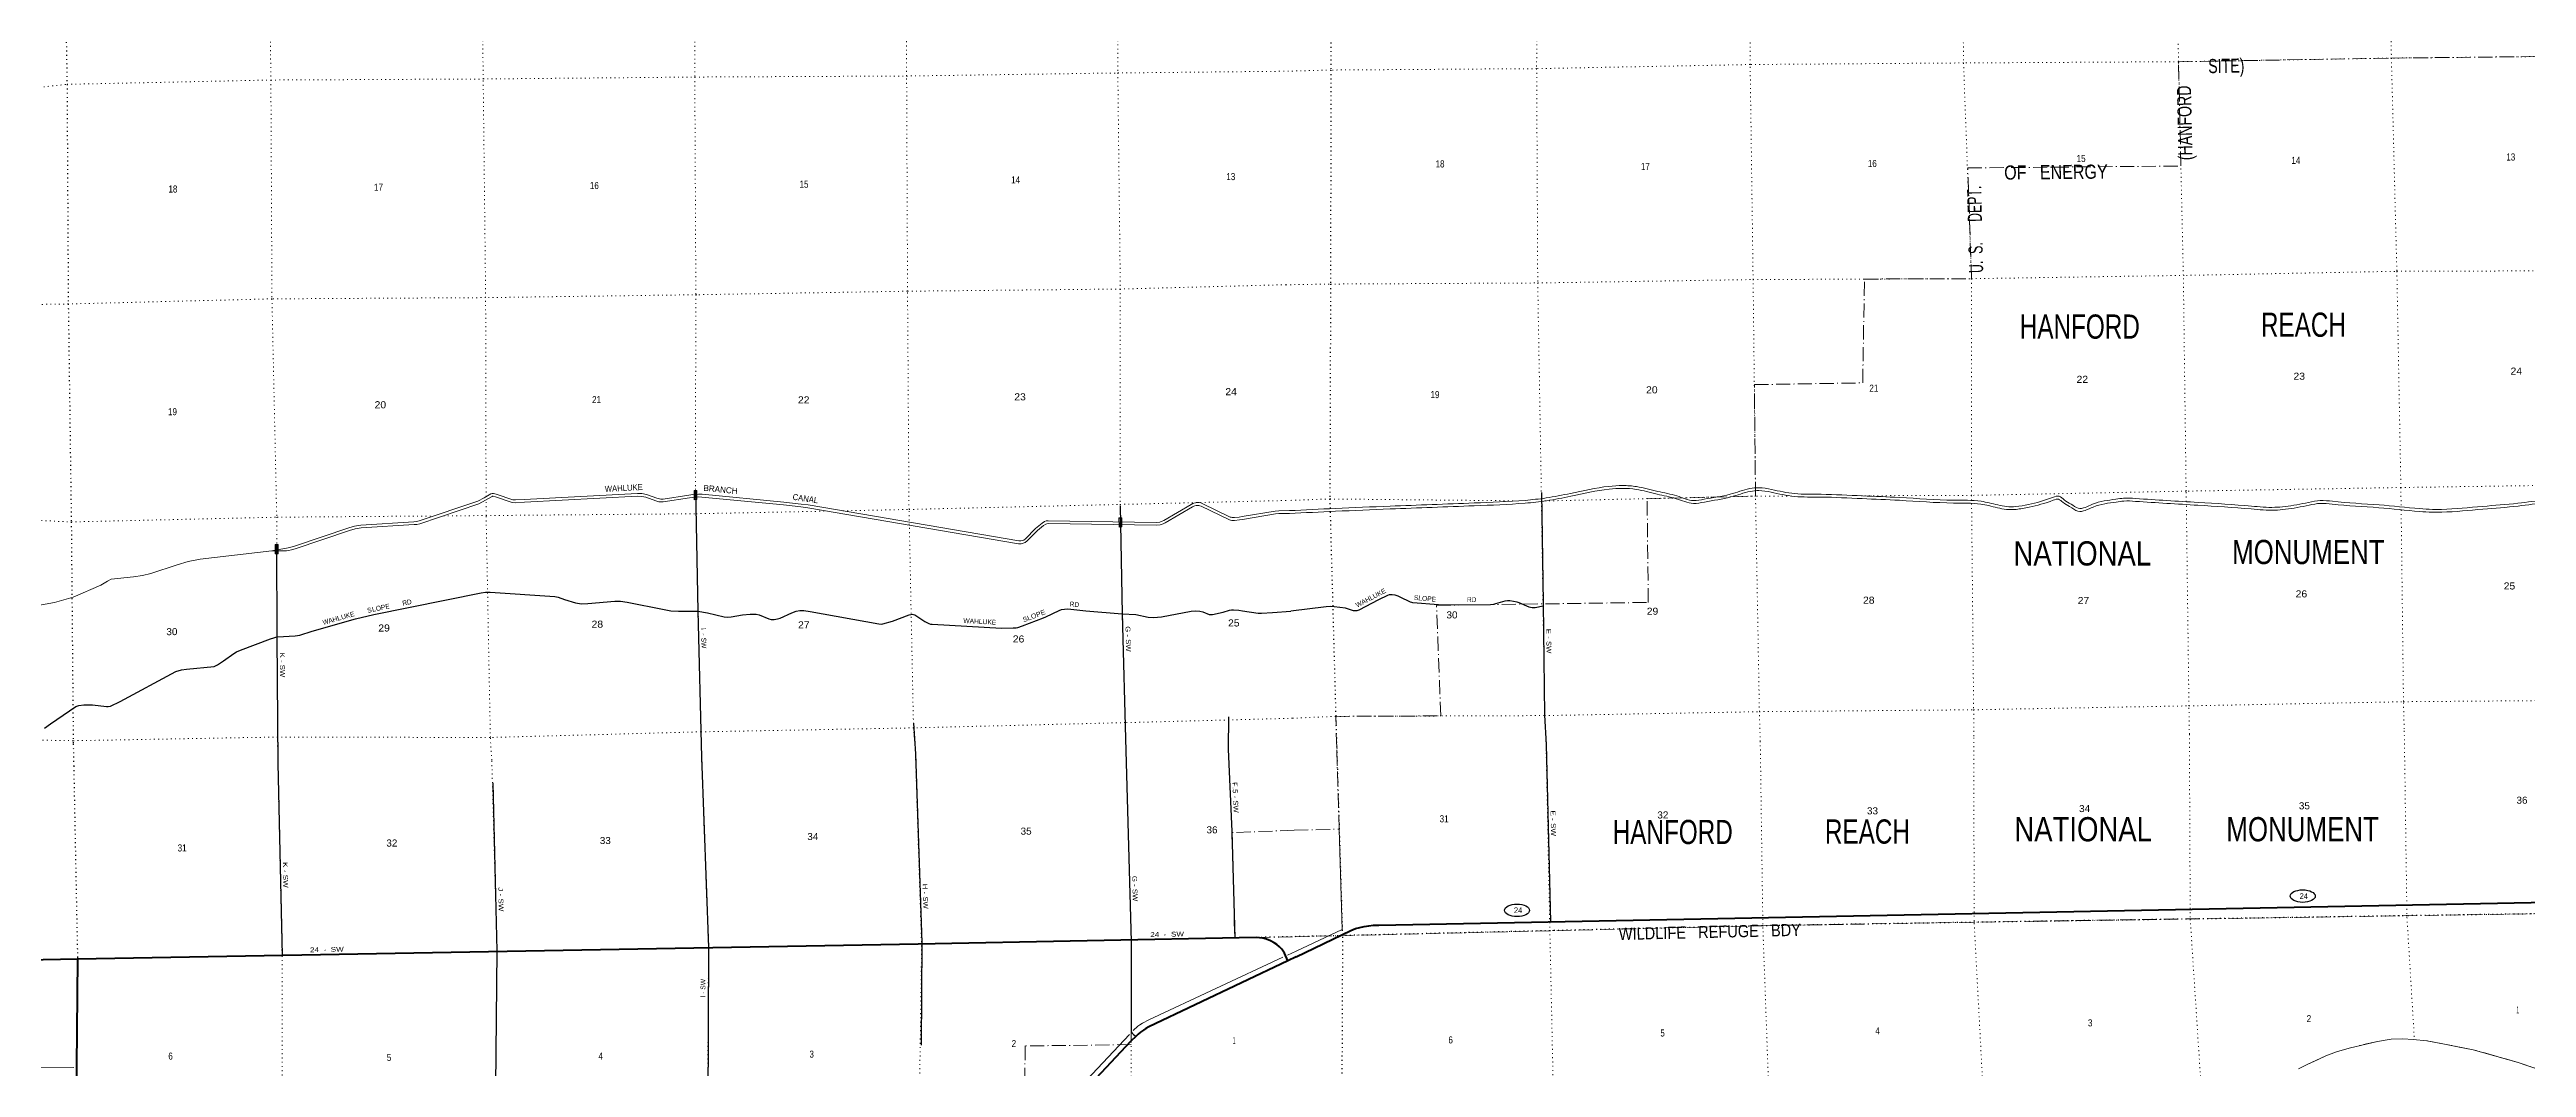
# Model space of a CAD drawing. Header units: feet. Extents: x 250644 to 505285, y -364975 to -177792.
# Drawn here: x 315203 to 376579, y -280156 to -254935 of the extents above; entities that cross this region are included whole.
import ezdxf
from ezdxf.enums import TextEntityAlignment as Align

# ---------------------------------------------------------------- set-up
doc = ezdxf.new("R2010")
doc.units = ezdxf.units.FT
doc.header["$LTSCALE"] = 70
doc.linetypes.add('DOT_DASHED', pattern=[7.7, 5, -1.2, 0.3, -1.2])
doc.linetypes.add('DOTTED', pattern=[1.5, 0.3, -1.2])
for name, color, linetype, lineweight in [('17', 7, 'Continuous', 25), ('23', 7, 'Continuous', 70), ('26', 7, 'Continuous', 40), ('29', 7, 'Continuous', 25), ('31', 7, 'Continuous', 13), ('39', 7, 'Continuous', 13), ('44', 7, 'DOT_DASHED', 13), ('6', 7, 'DOTTED', 25), ('7', 7, 'DOTTED', 13)]:
    doc.layers.add(name, color=color, linetype=linetype, lineweight=lineweight)
for name, color, linetype in [('27', 7, 'Continuous'), ('30', 7, 'Continuous'), ('41', 7, 'Continuous')]:
    doc.layers.add(name, color=color, linetype=linetype)

msp = doc.modelspace()

# ---------------------------------------------------------------- linework, layer by layer
at = {"layer": '17'}
for centre in [(351567.12, -276263.86), (371036.96, -275910.39)]:
    msp.add_ellipse(centre, major_axis=(309.24, -1), ratio=0.500121, dxfattribs=at)
at = {"layer": '23'}
msp.add_line((346092.27, -277411.67), (345885.01, -277510.32), dxfattribs=at)
for points in [[(346092.27, -277411.67), (347447.05, -276765.18), (347559.77, -276716.33), (347671.05, -276684.24), (347775.1, -276663.07), (347895.52, -276643.45), (348002.52, -276634.02), (348144.36, -276626.47), (377538.32, -276056.25)], [(345885.01, -277510.32), (342444.7, -279147.72), (342364.57, -279191.87), (342308.75, -279229.7), (342238.53, -279281.96), (342181.81, -279327.9), (342144.89, -279363.03), (342129.05, -279378.78)], [(342129.05, -279378.78), (341992.16, -279514.94), (336633.82, -285224.91)]]:
    msp.add_lwpolyline(points, dxfattribs=at)
at = {"layer": '26'}
msp.add_line((315896.84, -277474), (314626.35, -277496.7), dxfattribs=at)
for points in [[(345885.01, -277510.32), (345801.25, -277325.38), (345773.12, -277277.53), (345736.55, -277225.46), (345680.29, -277163.53), (345616.63, -277110.41), (345549.49, -277065.02), (345459.56, -277017.97), (345362.42, -276980.58), (345267.09, -276954.58), (345185.2, -276942.58), (345101.96, -276938.73), (336729.48, -277101.74), (315896.84, -277474)], [(315896.84, -277474), (315800.2, -288079.31), (315790.53, -293369.44)]]:
    msp.add_lwpolyline(points, dxfattribs=at)
at = {"layer": '29'}
for p, q in [((336610.95, -271625.8), (336659.15, -272389.25)), ((344418.69, -271470.62), (344408.18, -272273.83)), ((352285.75, -272153.82), (352394.39, -276544.02)), ((320859.73, -272616.41), (320964.9, -277383.44))]:
    msp.add_line(p, q, dxfattribs=at)
for points in [[(331206.59, -265852.94), (331267.81, -268852.86), (331357.74, -272466.67)], [(341729.08, -266240.48), (341785.97, -268925.79), (341876.14, -272311.84)], [(352168.64, -265914), (352210.64, -268648.96), (352248.73, -271426.94), (352285.75, -272153.82)], [(320830.43, -267203.07), (320838.73, -269487.5), (320859.73, -272616.41)], [(320854.79, -269485.53), (321290.6, -269462.43), (321406.31, -269441.35), (321714.26, -269345.12), (322788.46, -269036.85), (323242.25, -268931.63), (325896.85, -268394.34), (326003.1, -268378.07), (326123.78, -268378.81), (327720.59, -268488.48), (327802.52, -268504.84), (327959.66, -268561.13), (328236.9, -268643.89), (328381.64, -268665.24), (328538.19, -268664.59), (329208.93, -268599.92), (329348.57, -268603.15), (329514.24, -268626.63), (330434.28, -268810.98), (330599.9, -268838.58), (330787.8, -268849.82), (331267.81, -268852.92)], [(331267.81, -268852.92), (331508.86, -268891.46), (331915.85, -268989.91), (332011.08, -269002.76), (332091.65, -268995.08), (332370.53, -268943.43), (332562.19, -268922.65), (332711.94, -268926.13), (332784.53, -268943.34), (333027.38, -269043.04), (333084.43, -269057.17), (333161.99, -269057.17), (333244.73, -269041.65), (333310.54, -269021.62), (333593.6, -268887.97), (333704.92, -268850.21), (333796.4, -268836.31), (333891.07, -268834.69), (334051.49, -268860.91), (335752.54, -269168.42), (335809.42, -269169.72), (335855.35, -269165.41), (336090.27, -269097.78), (336507.86, -268940.38), (336546.25, -268929.12), (336579.87, -268922.66), (336608.3, -268931.71), (336642.43, -268944.68), (336891.64, -269105.54), (336988.35, -269154.19), (337034.89, -269169.72), (337072.46, -269174.06), (338793.77, -269269.97), (339085.1, -269262.86), (339152.35, -269260.26), (339198.85, -269252.51), (339313.9, -269217), (339835.89, -269019.75), (339894.35, -268993.79), (340221.32, -268834.22), (340279.54, -268812.71), (340351.93, -268797.19), (340416.6, -268794.59), (340506.49, -268800.78), (340878.08, -268839.66), (341785.76, -268916.08)], [(341785.76, -268916.08), (342117.37, -268930.52), (342428.74, -268997.32), (342559.83, -269009.33), (342758.11, -268992.02), (343490.56, -268848.93), (343609.53, -268843.58), (343705.15, -268847.64), (343784.29, -268868.01), (343940.41, -268931.72), (343976.62, -268935.6), (344021.35, -268930.64), (344282.39, -268875.1), (344444.57, -268826.95), (344488.52, -268819.19), (344543.42, -268819.56), (344669.49, -268829.53), (344765.15, -268842.47), (345150.37, -268901.97), (345236.41, -268901.22), (345507.53, -268885.78), (345962.76, -268852.56)], [(352210.79, -268727.84), (352013.31, -268764.3), (351939.61, -268767.24), (351900, -268762.34), (351870.69, -268754.52), (351616.42, -268645.3), (351567.86, -268629.41), (351390.07, -268598.13), (351328.57, -268597.1), (351263.08, -268603.99), (351035.48, -268670.46), (350982.73, -268682.19), (350906.53, -268690.01), (349720.61, -268703.69), (349619.97, -268696.88), (348984.74, -268641.43), (348961.58, -268635.26), (348930.32, -268623.53), (348671.28, -268501.29), (348621.63, -268482.77), (348544.45, -268453.46), (348475.1, -268443.69), (348424.3, -268443.69), (348394.99, -268447.6), (348360.81, -268459.31), (348136.41, -268566.84), (347642.85, -268824.43), (347600.81, -268840.52), (347571.5, -268846.39), (347542.2, -268846.39), (347512.64, -268840.27), (347316.88, -268776.76), (347033.24, -268740.54), (346956.08, -268738.87), (346834.63, -268747.29), (345962.76, -268852.56)], [(315082.48, -271746.43), (315227.34, -271643.51), (315853.54, -271216.04), (315925.31, -271185.03), (316049.41, -271169.51), (316269.24, -271172.85), (316612.72, -271211.67), (316659.56, -271210.9), (316711.27, -271200.55), (316954.03, -271092.18), (318331.07, -270347.73), (318469.32, -270308.02), (318596.12, -270290.19), (319282.93, -270219.54), (319369.03, -270183.84), (319515.77, -270083.78), (319768.65, -269901.98), (319834.41, -269860.46), (319933.26, -269818.18), (320680.11, -269537.25), (320759.97, -269508.62), (320838.73, -269487.5)], [(331357.74, -272466.67), (331528.48, -277175.87), (331496.06, -285112.48)], [(336659.15, -272389.25), (336815.1, -277060.59), (336800.45, -279602.01)], [(341876.14, -272311.84), (342003.95, -277034.1), (342006.53, -279270.6), (342027.22, -279306.82), (342063.41, -279337.87), (342099.66, -279360.96), (342129.05, -279378.78)], [(344408.18, -272273.83), (344496.27, -274308.62), (344571.91, -276947.1)], [(326190.15, -273100.89), (326288.32, -277262.91), (326234.54, -282302.2)]]:
    msp.add_lwpolyline(points, dxfattribs=at)
at = {"layer": '31'}
for p, q in [((331173.35, -265861.34), (331241.51, -265860.54)), ((331175.98, -266088.58), (331173.35, -265861.34)), ((331208.74, -265974.56), (331208.39, -265974.56)), ((341702.31, -266538.77), (341770.48, -266537.74)), ((341705.71, -266766), (341702.31, -266538.77)), ((341738.1, -266651.87), (341737.75, -266651.88)), ((320796.19, -267201.61), (320864.37, -267201.35)), ((320797.07, -267428.87), (320796.19, -267201.61)), ((320830.72, -267315.12), (320830.36, -267315.12))]:
    msp.add_line(p, q, dxfattribs=at)
for points in [[(331241.51, -265860.54), (331244.15, -266087.78), (331175.98, -266088.58)], [(341770.48, -266537.74), (341773.88, -266764.97), (341705.71, -266766)], [(320864.37, -267201.35), (320865.23, -267428.61), (320797.07, -267428.87)]]:
    msp.add_lwpolyline(points, dxfattribs=at)
for points in [[(331183.88, -266080.49), (331181.43, -265869.24), (331233.6, -265868.62), (331236.06, -266079.87)], [(341713.58, -266757.88), (341710.42, -266546.64), (341762.6, -266545.85), (341765.76, -266757.09)], [(320805.03, -267420.84), (320804.21, -267209.57), (320856.4, -267209.37), (320857.2, -267420.64)]]:
    msp.add_lwpolyline(points, close=True, dxfattribs=at)
at = {"layer": '39'}
for p, q in [((345879.49, -277372.45), (346089.67, -277274.29)), ((336534.17, -285100.15), (341965.93, -279338.41)), ((314662.86, -280151.57), (315808.32, -280155.8))]:
    msp.add_line(p, q, dxfattribs=at)
for points in [[(345926.34, -266359.61), (345662.26, -266364.32), (345576.54, -266371.46), (344753.86, -266508.47), (344681.74, -266520.49), (344563.37, -266532.29), (344508.61, -266532.29), (344482.72, -266523.97), (344460.98, -266520.38), (343765.69, -266182.07), (343730.67, -266169.9), (343691.28, -266158.85), (343629.89, -266159.62), (343601.39, -266163.01), (343561.51, -266174.34), (343532.34, -266184.46), (343490.1, -266204.21), (342818.6, -266603.18), (342775.43, -266622.09), (342711.45, -266643.68), (342621.21, -266650.88), (339951.52, -266611.33), (339902.92, -266613.9), (339857.68, -266630.58), (339795.92, -266668.24), (339635.95, -266799.47), (339384.23, -267054.72), (339343.36, -267088), (339310.02, -267102.3), (339274.3, -267109.45), (339222.55, -267109.73), (334003.69, -266219.6), (333826.32, -266196.81), (333398.82, -266146.1), (331373.29, -265952.79), (331280.89, -265951.58), (331140.4, -265961.11), (331047.92, -265972.53), (330404.57, -266072.1), (330354.63, -266075.47), (330318.92, -266070.7), (330251.24, -266050.7), (329993.73, -265956.88), (329883.17, -265937.29), (329774.01, -265934.63), (326967.72, -266082.1), (326750.82, -266095.93), (326679.37, -266088.58), (326272.92, -265949.78), (326200.77, -265933.72), (326167.43, -265933.72), (326138.09, -265946.12), (325969.32, -266043.39), (325816.32, -266126.34), (324363.12, -266615.35), (324297.07, -266630.58), (324230.84, -266635.72), (322919.6, -266719.92), (322761.14, -266745.74), (322617.2, -266784.38), (321269.79, -267237.42), (321179.01, -267263.11), (321114.72, -267277.41), (320714.99, -267351.83)], [(345925.71, -266429.53), (345665.79, -266434.27), (345585.21, -266440.98), (344765.36, -266577.52), (344690.98, -266589.92), (344566.85, -266602.29), (344497.64, -266602.29), (344466.22, -266592.19), (344439.52, -266587.78), (343738.79, -266246.83), (343709.71, -266236.72), (343682.08, -266228.97), (343634.48, -266229.57), (343615.18, -266231.86), (343582.56, -266241.13), (343558.71, -266249.41), (343522.88, -266266.16), (342850.64, -266665.57), (342800.71, -266687.44), (342725.64, -266712.77), (342623.48, -266720.92), (339952.85, -266681.36), (339917.2, -266683.24), (339888.3, -266693.9), (339836.54, -266725.46), (339683.2, -266851.25), (339431.39, -267106.59), (339379.96, -267148.47), (339330.91, -267169.51), (339281.42, -267179.41), (339216.81, -267179.76), (333993.34, -266288.85), (333817.74, -266266.28), (333391.37, -266215.71), (331369.5, -266022.75), (331282.8, -266021.61), (331147.06, -266030.82), (331057.56, -266041.87), (330412.29, -266141.74), (330352.33, -266145.78), (330304.28, -266139.37), (330229.32, -266117.21), (329975.5, -266024.74), (329876.17, -266007.14), (329775, -266004.67), (326971.78, -266151.98), (326749.46, -266166.16), (326664.28, -266157.4), (326253.95, -266017.27), (326193.07, -266003.72), (326181.61, -266003.72), (326169.31, -266008.92), (326003.48, -266104.49), (325844.37, -266190.76), (324382.19, -266682.79), (324307.7, -266699.97), (324235.79, -266705.55), (322927.49, -266789.56), (322775.88, -266814.26), (322637.45, -266851.42), (321290.49, -267304.31), (321196.15, -267331.01), (321128.23, -267346.12), (321078.11, -267351.83), (321005.49, -267354.22), (320714.99, -267351.83)], [(320714.99, -267351.83), (318932.07, -267563.31), (318635.38, -267616.31), (318367.97, -267699.61), (317717.25, -267919.71), (317509.13, -267966.53), (317284.67, -268001.53), (316730.93, -268061.4), (316637.65, -268104.71), (316474.64, -268202.34), (315789.98, -268500.19), (315561.39, -268571.66), (315328.05, -268633.6), (314823.26, -268728.9), (314505.67, -268778.08)], [(346089.67, -277274.29), (347233.41, -276734.19), (347157.9, -274260.02)], [(342058.02, -279243.88), (342173.2, -279133.14), (342222.21, -279096.35), (342288.39, -279054.66), (342440.34, -278978.64), (345762.67, -277427.01)], [(377610.93, -280455.8), (376369.79, -280029.32), (375257.17, -279715.31), (374552.34, -279580.49), (374111.33, -279497.74), (373773.24, -279462.1), (373517.91, -279450.23), (373230.3, -279456.93), (372885.34, -279511.23), (372183.42, -279674.97), (371875.54, -279767.38), (371610.42, -279867.77), (371130.95, -280090.77), (370929.28, -280194.26)]]:
    msp.add_lwpolyline(points, dxfattribs=at)
for points in [[(345925.34, -266359.66), (347061.72, -266306.02), (348418.99, -266248.83), (350503.23, -266170.34), (351765.94, -266104.56), (352287.41, -266046.23), (352890.41, -265932.34), (353838.06, -265758.82), (354185.34, -265739.38), (354529.27, -265764.22), (355051.47, -265884.83), (355529.32, -265996.08), (355940.92, -266110.36), (356199.6, -266078.21), (356848.64, -265953.55), (357334.74, -265815.33), (357559.4, -265791.75), (357871.47, -265835.18), (358445.62, -265936.9), (359100.86, -265954.91), (360124.07, -265993.38), (361046.85, -266033.4), (362385.94, -266101.16), (363065.44, -266128.85), (363268.95, -266167.93), (363698.26, -266257.81), (363925.3, -266258.32), (364237.94, -266207.24), (364838, -266033.07), (365002.28, -266002.38), (365126.25, -266094.97), (365294.56, -266196.93), (365472.91, -266298.73), (365825.05, -266202.8), (366403.76, -266077.22), (366598.26, -266052.09), (366893.71, -266059.58), (368444.19, -266156.25), (369763.56, -266248.45), (370344.64, -266277.67), (370597.48, -266257.67), (371180.57, -266156.15), (371471.18, -266109.43), (371770.83, -266128.92), (372927.41, -266217.61), (373935.39, -266310.6), (374251.11, -266329.85), (374476.1, -266328.38), (375495.59, -266254.29), (376366.35, -266176.48), (377064.33, -266099.33), (377375.18, -266088.88)], [(345925.71, -266429.53), (347064.84, -266375.75), (348421.77, -266318.58), (350506.36, -266240.08), (351771.64, -266174.16), (352297.78, -266115.31), (352903.17, -266000.97), (353846.33, -265828.27), (354184.77, -265809.32), (354518.84, -265833.45), (355035.7, -265952.83), (355512.06, -266063.73), (355935.69, -266181.35), (356210.5, -266147.2), (356864.8, -266021.53), (357348.03, -265884.12), (357558.22, -265862.06), (357860.57, -265904.14), (358438.53, -266006.54), (359098.59, -266024.68), (360121.25, -266063.13), (361043.57, -266103.13), (362382.76, -266170.89), (363057.39, -266198.38), (363255.22, -266236.37), (363690.95, -266327.6), (363930.89, -266328.14), (364253.35, -266275.45), (364854.18, -266101.06), (364985.02, -266076.62), (365087.19, -266152.92), (365259.17, -266257.1), (365463.39, -266373.67), (365841.64, -266270.63), (366415.66, -266146.07), (366601.87, -266122.01), (366890.65, -266129.33), (368439.59, -266225.9), (369759.37, -266318.13), (370345.64, -266347.61), (370606.24, -266327), (371192.1, -266225), (371474.5, -266179.6), (371765.9, -266198.55), (372921.53, -266287.17), (373930.06, -266380.21), (374249.21, -266399.67), (374478.86, -266398.17), (375501.23, -266323.87), (376373.29, -266245.94), (377069.35, -266169), (377376.2, -266158.87)]]:
    msp.add_spline(points, degree=3, dxfattribs=at)
at = {"layer": '44'}
msp.add_line((344571.91, -276947.1), (346084.76, -276915.23), dxfattribs=at)
for points in [[(347097.98, -272233.16), (347074.09, -271457.53), (349675.79, -271445.24), (349573.3, -268708.74), (354819.91, -268633.49), (354789.55, -266064.38), (357476.19, -266000.15), (357447.53, -263237.61), (360131.72, -263195.19), (360174.88, -260621.97), (362828.51, -260612.84), (362736.16, -257869.48), (368015.98, -257820.6), (367958, -255237.02), (373232.5, -255147.4), (377192.45, -255105.44)], [(346044.87, -274279.41), (347158.19, -274250.67), (347097.98, -272233.16)], [(346044.87, -274279.41), (344501.74, -274334.67), (344571.91, -276950.34), (342003.39, -277000.03), (342004.06, -279591.02), (339378.64, -279622.93), (339346.77, -282343.8), (336740.16, -282401.54), (336776.31, -284985.97), (334054.77, -285072.61), (334073.77, -287710.62), (328846.21, -287869.62), (328875.66, -290454.93), (323617.04, -290611.39), (323611.39, -293254.45), (320976.05, -293300.03), (320980.39, -295939.83), (318317.07, -295974.31), (318330.7, -298584.74), (315775.4, -298619.04), (315752.72, -301268.1), (314953.61, -301287.98)], [(346084.76, -276915.23), (357673.44, -276643.18), (364359.81, -276533.33), (377542.98, -276339.03)], [(377610.93, -280455.8), (376369.79, -280029.32), (375257.17, -279715.31), (374552.34, -279580.49), (374111.33, -279497.74), (373773.24, -279462.1), (373517.91, -279450.23), (373230.3, -279456.93), (372885.34, -279511.23), (372183.42, -279674.97), (371875.54, -279767.38), (371610.42, -279867.77), (371130.95, -280090.77), (370929.28, -280194.26)]]:
    msp.add_lwpolyline(points, dxfattribs=at)
at = {"layer": '6'}
for points in [[(315220.24, -242153.19), (315323.48, -244956.01), (315546.46, -250342.29), (315636.22, -255797.13), (315667.36, -261238.94), (315741.84, -266639.86), (315790.37, -272139.57), (315801.34, -272686.81)], [(346960.85, -244834.13), (346965.6, -250144.61), (346954.1, -255443.27), (346944.66, -260745.93), (346929.55, -266070.79), (346933.41, -266306.93)], [(346935.33, -266389.53), (347074.09, -271457.53), (347097.98, -272233.16)], [(347097.98, -272233.16), (347241.28, -276922.06), (347219.53, -282236.34), (347279.55, -287497.43), (347324.71, -289700.85)], [(315801.34, -272686.81), (315896.72, -277442.48), (315847.72, -282804.33), (315802.07, -288096.07), (315787.67, -293358.91), (315775.87, -298612.05), (315731.27, -303909.81), (315818.89, -309191.34), (315865, -313465.51)], [(377542.98, -276339.03), (373623.24, -276396.41), (368260.37, -276479.37), (362907.92, -276559.22), (357643.22, -276645.9), (352379.28, -276767.51), (347239.51, -276889.24), (346084.76, -276915.23)], [(346084.76, -276915.23), (342005.84, -276999.09), (336719.93, -277104.53), (331533.89, -277197.12), (326287.86, -277288.46), (320964.9, -277383.44), (315897.94, -277473.13), (314626.35, -277496.7)]]:
    msp.add_lwpolyline(points, dxfattribs=at)
at = {"layer": '7'}
for p, q in [((346929.55, -266070.79), (345919.52, -266106.52)), ((346929.55, -266070.79), (351553.43, -266116.41)), ((355425.82, -266047.4), (352249.8, -266120.59)), ((356495.48, -266022.75), (355679.86, -266041.54))]:
    msp.add_line(p, q, dxfattribs=at)
for points in [[(331005.74, -226691.96), (330968.25, -228760.39), (330994.28, -234107.15), (330977.27, -239479.38), (331047.16, -244880.08), (331216.82, -250226.47), (331192.52, -255617.08), (331218.48, -261006.81), (331206.91, -265819.16), (331223.58, -266440.94), (331343.81, -271835.68), (331357.74, -272466.67)], [(336659.15, -272389.25), (336612.06, -271744.44), (336500.13, -266330.61), (336463.81, -260927.01), (336441.07, -255591.41), (336427.58, -250219.52), (336354.04, -244860.73), (336366.4, -239461.38), (336410.82, -234085.39), (336362.53, -228686.02), (336364.84, -226616.95)], [(341836.99, -237414.72), (341872.49, -239536.23), (341671.39, -244853.92), (341698.15, -250189.46), (341674.42, -255515.84), (341735.76, -260868.83), (341729.61, -266203.6), (341854.02, -271609.84), (341876.14, -272311.84)], [(326020.31, -266013.48), (326009.25, -261081.96), (325948.58, -255668.75), (325893, -250303.62), (325748.43, -244915.97), (325652.37, -239765.05)], [(320276.87, -240438.65), (320422.7, -244951.2), (320624.39, -250331.65), (320687.88, -255690.62), (320714.55, -261112.45), (320832.81, -266519.77), (320853.05, -271971.51), (320859.73, -272616.41)], [(351447.63, -244734.57), (352059.73, -250083.91), (352052.64, -255408.65), (352079.49, -260718.78), (352170.82, -266048.17), (352171.05, -266063.27)], [(357473.86, -265791.06), (357416.35, -260634.22), (357343.03, -255306.71), (357306.14, -249996.73), (356826.95, -244667.44)], [(362183.9, -244582.57), (362576.96, -249929.27), (362630.35, -255267.15), (362828.51, -260612.84), (362828.13, -265981.71), (362829.46, -266114.54)], [(368149.98, -266136.66), (368146.61, -265877.33), (368077.05, -260527.72), (367958, -255237.02), (367854.24, -249889.87), (367499.28, -244538.56)], [(372848.91, -244500.05), (373130.66, -249794.18), (373232.5, -255147.4), (373367.41, -260429.72), (373467.31, -265786.99), (373473.16, -266264.21)], [(377192.45, -255105.44), (373232.5, -255147.4), (367958, -255237.02), (362630.35, -255267.15), (357343.03, -255306.71), (352052.64, -255408.65), (346954.1, -255443.27), (345760.3, -255473.54)], [(314329.78, -255938.52), (315636.22, -255797.13), (320687.88, -255690.62), (325948.49, -255664.74), (331192.52, -255617.08), (336441.07, -255591.41), (341674.42, -255515.84), (345760.3, -255473.54)], [(345840.35, -260762.93), (341735.76, -260868.83), (336459.7, -260923.07), (331242.69, -261010.4), (326009.25, -261081.96), (320714.55, -261112.45), (315667.36, -261238.94), (314402.97, -261258.33)], [(345840.35, -260762.93), (346944.66, -260745.93), (352079.49, -260718.78), (357416.35, -260634.22), (362828.51, -260612.84), (368151.35, -260530.51), (373367.41, -260429.72), (377280.15, -260418.18)], [(377367.85, -265730.2), (373467.31, -265786.99), (368146.61, -265877.33), (362828.13, -265981.71), (360097.41, -265991.12)], [(326161.96, -272541.37), (326126.18, -271980.68), (326021.36, -266481.96), (326020.5, -266096.88)], [(334863.37, -266363.63), (336500.13, -266330.61), (341727.23, -266205.98), (345919.52, -266106.52)], [(352172.17, -266138.78), (352251.21, -271437.77), (352285.75, -272153.82)], [(358362.62, -265997.1), (357476.19, -266000.15), (356920, -266012.97)], [(357593.13, -272079.03), (357571.82, -271341.4), (357476.19, -266000.15), (357474.72, -265868)], [(362830.21, -266190.06), (362881.12, -271293.46), (362883.75, -271988.1)], [(368226.5, -271898.47), (368215.79, -271196.87), (368150.96, -266212.17)], [(373474.1, -266341.17), (373532.66, -271118.65), (373551.42, -271816.31)], [(314476.2, -266581.77), (315741.84, -266639.86), (320845.54, -266522.41), (324718.28, -266492.14)], [(324965.94, -266490.21), (326021.36, -266481.96), (331231.26, -266436.9), (334465.58, -266371.65)], [(346002.87, -271503.25), (347074.09, -271457.53), (352251.21, -271437.77), (357571.82, -271341.4), (362881.12, -271293.46), (368215.79, -271196.87), (373532.29, -271094.52), (377455.88, -271062.54)], [(346002.87, -271503.25), (341856.4, -271612.22), (336614.45, -271742.06), (331343.81, -271840.44), (326114.12, -271980.89), (320855.44, -271969.13), (315787.63, -272060.85), (314551.25, -272037.89)], [(373551.42, -271816.31), (373618.32, -276440.25), (373802.66, -279465.2)], [(331357.74, -272466.67), (331531.44, -277205.71), (331503.88, -282502.72), (331457.3, -287842.03), (331522.8, -293040.95), (331601.2, -298305.71), (331662.02, -303604.85), (331792.67, -308870.88), (331801.84, -309086.02)], [(336868.33, -295680.8), (336832.27, -292906.9), (336815.9, -287625.22), (336738.11, -282402.63), (336811.85, -277156.04), (336659.15, -272389.25)], [(341876.14, -272311.84), (342003.39, -277000.03), (342003.71, -282291.28), (342044.47, -287592.7), (342118.81, -292459)], [(352285.75, -272153.82), (352379.89, -276755.84), (352494.56, -282108.66), (352593.74, -287449.59), (352655.15, -290885.01)], [(358020.12, -295873.46), (357969.55, -292628.7), (357914.83, -287307.31), (357847.58, -281947.93), (357659.22, -276712.47), (357593.13, -272079.03)], [(362883.75, -271988.1), (362894.03, -276583.27), (363173.02, -281833.7), (363200.69, -283563.15)], [(368226.5, -271898.47), (368248.09, -276481.82), (368584.23, -281664.24)], [(320859.73, -272616.41), (320966.4, -277390.24), (320971.81, -282762.38), (320996.35, -288061.25), (320976.05, -293300.03), (320975.63, -298531.74), (320999.66, -303787.2), (321130.42, -309061.27), (321135.12, -310121.65)], [(326414.75, -308608.12), (326329.88, -303699.05), (326277.67, -298439.96), (326259.76, -293190.43), (326237.95, -287948.99), (326229.87, -282685.27), (326290.31, -277305.63), (326161.96, -272541.37)]]:
    msp.add_lwpolyline(points, dxfattribs=at)

# ---------------------------------------------------------------- texts
at = {"layer": '17'}
for p in [(351593.17, -276332.17), (371063.01, -275978.7)]:
    msp.add_text('24', height=140, dxfattribs=at).set_placement(p, align=Align.CENTER)
at = {"layer": '27', "width": 1.25}
for rotation, p in [(1.115, (342479.46, -276925.05)), (1.024, (321658.4, -277301.59))]:
    msp.add_text('24  -  SW', height=120, rotation=rotation, dxfattribs=at).set_placement(p)
at = {"layer": '30'}
for s, rotation, width, p in [('S', 13.054, 0.95, (323142.82, -268882.82)), ('O', 11.442, 0.85, (323363.48, -268835.67)), ('P', 11.442, 0.95, (323477.45, -268812.61)), ('E', 11.442, 0.9, (323589.09, -268790.01)), ('R', 11.442, 0.85, (324015.78, -268703.65)), ('D', 11.442, 0.85, (324127.9, -268680.95)), ('SLOPE', 20.701, 1.1, (339619.84, -269022.87)), ('RD', 354.027, 0.85, (340594.14, -268741.82)), ('W', 16.012, 0.8, (322063.52, -269172.06)), ('A', 16.012, 1.05, (322183.01, -269137.77)), ('H', 16.012, 0.9, (322291.6, -269106.61)), ('L', 16.012, 1.15, (322396.1, -269076.62)), ('U', 16.012, 0.95, (322504.23, -269045.59)), ('G - SW', 271.525, 1.2, (341872.39, -269541.48)), ('K - SW', 270.385, 1.2, (320913.4, -270183.82))]:
    msp.add_text(s, height=120, rotation=rotation, dxfattribs=dict(at, width=width)).set_placement(p, align=Align.CENTER)
for s, rotation, p in [('L', 11.442, (323251.84, -268858.27)), ('K', 16.012, (322612.36, -269014.56)), ('E', 16.012, (322719.58, -268983.78)), ('I  - SW', 271.426, (331354.44, -269520.35)), ('WAHLUKE', 356.811, (338252, -269165.08))]:
    msp.add_text(s, height=120, rotation=rotation, dxfattribs=at).set_placement(p, align=Align.CENTER)
for s, rotation, p in [('WAHLUKE', 27.56, (347604.24, -268764.44)), ('SLOPE', 355.011, (349006, -268570.56)), ('I - SW', 89.766, (331453.38, -278423.08))]:
    msp.add_text(s, height=120, rotation=rotation, dxfattribs=at).set_placement(p)
for s, rotation, width, p in [('RD', 0.661, 0.8, (350327.51, -268626.68)), ('E - SW', 270.786, 1.2, (352289.42, -269288.74)), ('F.5 - SW', 272.479, 1.2, (344513.56, -273089.48)), ('E - SW', 271.418, 1.25, (352396.26, -273790.16)), ('K - SW', 271.264, 1.25, (320983.87, -275069.44)), ('G - SW', 271.55, 1.2, (342030.04, -275410.94)), ('J - SW', 271.351, 1.25, (326321.26, -275690.72)), ('H - SW', 271.912, 1.2, (336836.62, -275607.35))]:
    msp.add_text(s, height=120, rotation=rotation, dxfattribs=dict(at, width=width)).set_placement(p)
at = {"layer": '41', "width": 0.95}
for s, rotation, p in [('WAHLUKE', 3.008, (329436.97, -265872.26)), ('CANAL', 351.735, (333923.39, -266134.51))]:
    msp.add_text(s, height=150, rotation=rotation, dxfattribs=at).set_placement(p, align=Align.CENTER)
at = {"layer": '41'}
msp.add_text('BRANCH', height=150, rotation=354.548, dxfattribs=at).set_placement((331822.9, -265909.56), align=Align.CENTER)
at = {"layer": '44'}
for s, rotation, width, p in [('SITE)', 1.124, 0.75, (368696.04, -255521.42)), ('(HANFORD', 91.209, 0.75, (368304.98, -257674.75)), ('U.  S.      DEPT. ', 91.356, 0.65, (363117.57, -260468.19)), ('OF   ENERGY', 0.579, 0.85, (363639.17, -258158.56))]:
    msp.add_text(s, height=350, rotation=rotation, dxfattribs=dict(at, width=width)).set_placement(p)
for s, width, p in [('REACH', 0.75, (371052.72, -262053.19)), ('HANFORD', 0.75, (365511.79, -262099.44)), ('NATIONAL', 0.85, (365573.79, -267719.36)), ('MONUMENT', 0.8, (371173.95, -267684.6)), ('HANFORD', 0.75, (355424.89, -274621.41)), ('REACH', 0.75, (360248.29, -274610.49)), ('NATIONAL', 0.85, (365594.49, -274553.62)), ('MONUMENT', 0.8, (371032.33, -274553.29))]:
    msp.add_text(s, height=600, dxfattribs=dict(at, width=width)).set_placement(p, align=Align.CENTER)
at = {"layer": '44', "width": 0.9}
msp.add_text('WILDLIFE   REFUGE   BDY', height=300, rotation=1.345, dxfattribs=at).set_placement((356348.02, -276946.77), align=Align.CENTER)
at = {"layer": '7'}
for s, width, p in [('18', 0.85, (349548.52, -257856.33)), ('17', 0.85, (354636.48, -257918.39)), ('16', 0.85, (360258.82, -257845.5)), ('15', 0.85, (365433.49, -257721.75)), ('14', 0.85, (370755.44, -257768.47)), ('13', 0.85, (376079.97, -257685.23)), ('18', 0.85, (318149.85, -258478.65)), ('17', 0.85, (323244.49, -258432.86)), ('16', 0.85, (328592.51, -258391.88)), ('15', 0.85, (333787.2, -258359)), ('14', 0.85, (339031.07, -258250.82)), ('13', 0.85, (344363.4, -258170.15)), ('20', 1.1, (354763.82, -263453.78)), ('21', 0.85, (360296.61, -263412.22)), ('22', 1.1, (365431, -263193.53)), ('23', 1.1, (370804.96, -263116.46)), ('24', 1.1, (376185.09, -262990.14)), ('19', 0.85, (318139.4, -263995.4)), ('20', 1.1, (323257.51, -263823.89)), ('21', 0.85, (328647.06, -263695.9)), ('22', 1.1, (333747.9, -263703.4)), ('23', 1.1, (339108.9, -263626.57)), ('24', 1.1, (344338.61, -263498.96)), ('19', 0.85, (349423.33, -263571.99)), ('25', 1.1, (376015.24, -268313.37)), ('29', 1.1, (354780.64, -268939.62)), ('28', 1.1, (360139.06, -268665.63)), ('27', 1.1, (365458.96, -268673.71)), ('26', 1.1, (370859.7, -268509.93)), ('30', 1.05, (318098.83, -269445.1)), ('29', 1.1, (323349.73, -269355.01)), ('28', 1.1, (328634.28, -269259.3)), ('27', 1.1, (333750.94, -269275.77)), ('25', 1.1, (344405.6, -269229.56)), ('30', 1.05, (349818.29, -269030.61)), ('26', 1.1, (339071.5, -269626.67)), ('33', 1.05, (360237.97, -273884.93)), ('34', 1.05, (365492.9, -273829.05)), ('35', 1.05, (370939.72, -273760.2)), ('36', 1.05, (376331.85, -273621.13)), ('34', 1.05, (333980.12, -274522.12)), ('35', 1.05, (339265.31, -274388)), ('36', 1.05, (343872.05, -274355.42)), ('31', 0.85, (349649.02, -274082.52)), ('32', 1.05, (355043.04, -273987.55)), ('31', 0.85, (318378.39, -274804.73)), ('32', 1.05, (323548.88, -274682.63)), ('33', 1.05, (328838.2, -274620.55)), ('1', 0.4, (376331.08, -278814.71)), ('5', 0.85, (355117.88, -279389.34)), ('4', 0.85, (360445.01, -279334.97)), ('3', 0.85, (365712.85, -279138.43)), ('2', 0.85, (371133.3, -279033.39)), ('6', 0.85, (318146.9, -279961.88)), ('5', 0.85, (323561.27, -279997.07)), ('4', 0.85, (328803.91, -279962.17)), ('3', 0.85, (334033.24, -279913.26)), ('2', 0.85, (339043.19, -279649.58)), ('1', 0.4, (344523.58, -279575.13)), ('6', 0.85, (349866.58, -279561.65))]:
    msp.add_text(s, height=175, dxfattribs=dict(at, width=width)).set_placement(p)

doc.saveas('drawing.dxf')
